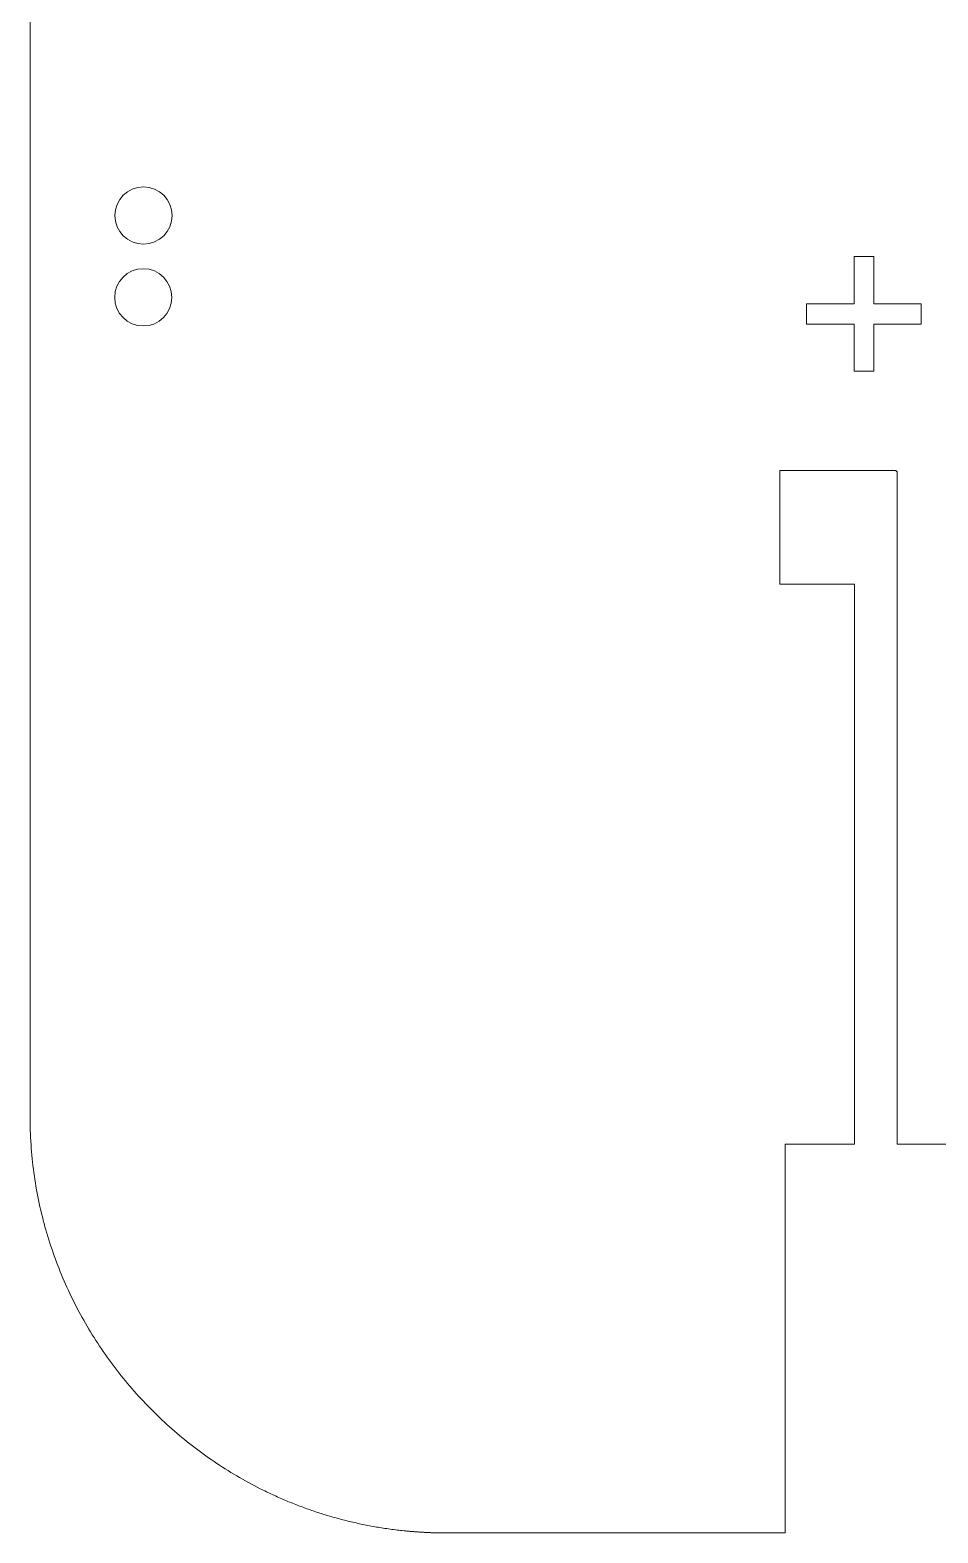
# Model space of a CAD drawing. Header units: millimetres. Extents: x -142 to 112, y -67 to 203.
# Drawn here: x -141.8 to -110, y 101.4 to 153.9 of the extents above; entities that cross this region are included whole.
import ezdxf

# ---------------------------------------------------------------- set-up
doc = ezdxf.new("R2010")
doc.units = ezdxf.units.MM
doc.header["$MEASUREMENT"] = 0
doc.layers.add('Layer 1', color=7, linetype='Continuous')

msp = doc.modelspace()

# ---------------------------------------------------------------- linework, layer by layer
at = {"layer": 'Layer 1', "lineweight": 9}
for points in [[(-141.7712, 186.8192), (-141.7712, 186.8192), (-141.7712, 115.9368), (-141.7712, 115.9368)], [(-115.5607, 134.5274), (-115.5607, 134.5274), (-115.5607, 138.4978), (-115.5607, 138.4978)], [(-115.5607, 138.4978), (-115.5607, 138.4978), (-111.4863, 138.4978), (-111.4863, 138.4978)], [(-111.4863, 138.4978), (-111.4863, 138.4978), (-111.4863, 138.4662), (-111.4863, 138.4662)], [(-111.4863, 138.4662), (-111.4863, 138.4662), (-111.4612, 138.4662), (-111.4612, 138.4662)], [(-111.4612, 138.4662), (-111.4612, 138.4662), (-111.4612, 114.9572), (-111.4612, 114.9572)], [(-112.9428, 134.5274), (-112.9428, 134.5274), (-115.5607, 134.5274), (-115.5607, 134.5274)], [(-112.9428, 114.9572), (-112.9428, 114.9572), (-112.9428, 134.5274), (-112.9428, 134.5274)], [(-115.3721, 101.378), (-115.3721, 101.378), (-115.3721, 114.9572), (-115.3721, 114.9572)], [(-115.3721, 114.9572), (-115.3721, 114.9572), (-112.9428, 114.9572), (-112.9428, 114.9572)], [(-111.4612, 114.9572), (-111.4612, 114.9572), (-109.4428, 114.9572), (-109.4428, 114.9572)], [(-127.2124, 101.378), (-127.2124, 101.378), (-115.3721, 101.378), (-115.3721, 101.378)]]:
    msp.add_open_spline(points, degree=3, dxfattribs=at)
for points, knots in [([(-137.8062, 146.4084), (-137.2539, 146.4084), (-136.8062, 146.8561), (-136.8062, 147.4084), (-136.8062, 147.4084), (-136.8062, 147.9607), (-137.2539, 148.4084), (-137.8062, 148.4084), (-137.8062, 148.4084), (-138.3585, 148.4084), (-138.8062, 147.9607), (-138.8062, 147.4084), (-138.8062, 147.4084), (-138.8062, 146.8561), (-138.3585, 146.4084), (-137.8062, 146.4084)], [0, 0, 0, 0, 0.2, 0.2, 0.2, 0.2, 0.4, 0.4, 0.4, 0.4, 0.6, 0.6, 0.6, 0.6, 1, 1, 1, 1]), ([(-137.8122, 143.5505), (-137.2599, 143.5505), (-136.8122, 143.9982), (-136.8122, 144.5505), (-136.8122, 144.5505), (-136.8122, 145.1028), (-137.2599, 145.5505), (-137.8122, 145.5505), (-137.8122, 145.5505), (-138.3645, 145.5505), (-138.8122, 145.1028), (-138.8122, 144.5505), (-138.8122, 144.5505), (-138.8122, 143.9982), (-138.3645, 143.5505), (-137.8122, 143.5505)], [0, 0, 0, 0, 0.2, 0.2, 0.2, 0.2, 0.4, 0.4, 0.4, 0.4, 0.6, 0.6, 0.6, 0.6, 1, 1, 1, 1]), ([(-114.6203, 143.6182), (-114.6203, 143.6182), (-112.9608, 143.6182), (-112.9608, 143.6182), (-112.9608, 143.6182), (-112.9608, 143.6182), (-112.9608, 141.9672), (-112.9608, 141.9672), (-112.9608, 141.9672), (-112.9608, 141.9672), (-112.2665, 141.9672), (-112.2665, 141.9672), (-112.2665, 141.9672), (-112.2665, 141.9672), (-112.2665, 143.6182), (-112.2665, 143.6182), (-112.2665, 143.6182), (-112.2665, 143.6182), (-110.6155, 143.6182), (-110.6155, 143.6182), (-110.6155, 143.6182), (-110.6155, 143.6182), (-110.6155, 144.321), (-110.6155, 144.321), (-110.6155, 144.321), (-110.6155, 144.321), (-112.2665, 144.321), (-112.2665, 144.321), (-112.2665, 144.321), (-112.2665, 144.321), (-112.2665, 145.972), (-112.2665, 145.972), (-112.2665, 145.972), (-112.2665, 145.972), (-112.9608, 145.972), (-112.9608, 145.972), (-112.9608, 145.972), (-112.9608, 145.972), (-112.9608, 144.321), (-112.9608, 144.321), (-112.9608, 144.321), (-112.9608, 144.321), (-114.6203, 144.321), (-114.6203, 144.321), (-114.6203, 144.321), (-114.6203, 144.321), (-114.6203, 143.6182), (-114.6203, 143.6182)], [0, 0, 0, 0, 0.0769231, 0.0769231, 0.0769231, 0.0769231, 0.1538462, 0.1538462, 0.1538462, 0.1538462, 0.2307692, 0.2307692, 0.2307692, 0.2307692, 0.3076923, 0.3076923, 0.3076923, 0.3076923, 0.3846154, 0.3846154, 0.3846154, 0.3846154, 0.4615385, 0.4615385, 0.4615385, 0.4615385, 0.5384615, 0.5384615, 0.5384615, 0.5384615, 0.6153846, 0.6153846, 0.6153846, 0.6153846, 0.6923077, 0.6923077, 0.6923077, 0.6923077, 0.7692308, 0.7692308, 0.7692308, 0.7692308, 0.8461538, 0.8461538, 0.8461538, 0.8461538, 1, 1, 1, 1]), ([(-141.7712, 115.9368), (-141.7712, 115.6056), (-141.76, 115.2743), (-141.7374, 114.9438), (-141.7374, 114.9438), (-141.7152, 114.6176), (-141.6819, 114.2922), (-141.6376, 113.9682), (-141.6376, 113.9682), (-141.5939, 113.6479), (-141.5393, 113.3289), (-141.474, 113.0122), (-141.474, 113.0122), (-141.4094, 112.6984), (-141.3343, 112.3868), (-141.2488, 112.078), (-141.2488, 112.078), (-141.164, 111.7716), (-141.0691, 111.468), (-140.9642, 111.1678), (-140.9642, 111.1678), (-140.86, 110.8696), (-140.746, 110.5747), (-140.6224, 110.2839), (-140.6224, 110.2839), (-140.4995, 109.9945), (-140.3671, 109.7091), (-140.2256, 109.4283), (-140.2256, 109.4283), (-140.0847, 109.1486), (-139.9348, 108.8735), (-139.7761, 108.6035), (-139.7761, 108.6035), (-139.6179, 108.3342), (-139.4511, 108.07), (-139.276, 107.8114), (-139.276, 107.8114), (-139.1013, 107.5534), (-138.9184, 107.3009), (-138.7276, 107.0545), (-138.7276, 107.0545), (-138.5371, 106.8084), (-138.3387, 106.5683), (-138.133, 106.3348), (-138.133, 106.3348), (-137.9274, 106.1014), (-137.7145, 105.8746), (-137.4946, 105.6546), (-137.4946, 105.6546), (-137.2746, 105.4347), (-137.0478, 105.2217), (-136.8144, 105.0162), (-136.8144, 105.0162), (-136.5808, 104.8104), (-136.3408, 104.6121), (-136.0947, 104.4216), (-136.0947, 104.4216), (-135.8483, 104.2308), (-135.5958, 104.0479), (-135.3378, 103.8732), (-135.3378, 103.8732), (-135.0792, 103.6981), (-134.815, 103.5313), (-134.5457, 103.3731), (-134.5457, 103.3731), (-134.2757, 103.2144), (-134.0005, 103.0645), (-133.7208, 102.9236), (-133.7208, 102.9236), (-133.5806, 102.8529), (-133.4392, 102.7845), (-133.2968, 102.7184), (-133.2968, 102.7184), (-133.154, 102.6522), (-133.0102, 102.5883), (-132.8653, 102.5268), (-132.8653, 102.5268), (-132.7201, 102.4651), (-132.5739, 102.4058), (-132.4268, 102.3489), (-132.4268, 102.3489), (-132.2792, 102.2918), (-132.1307, 102.2372), (-131.9814, 102.185), (-131.9814, 102.185), (-131.8315, 102.1326), (-131.6809, 102.0828), (-131.5294, 102.0354), (-131.5294, 102.0354), (-131.3774, 101.9879), (-131.2246, 101.9428), (-131.0712, 101.9004), (-131.0712, 101.9004), (-130.9171, 101.8577), (-130.7623, 101.8177), (-130.6069, 101.7802), (-130.6069, 101.7802), (-130.4509, 101.7426), (-130.2942, 101.7075), (-130.137, 101.6752), (-130.137, 101.6752), (-130.0581, 101.6589), (-129.9791, 101.6433), (-129.8999, 101.6284), (-129.8999, 101.6284), (-129.8206, 101.6134), (-129.7411, 101.5991), (-129.6615, 101.5855), (-129.6615, 101.5855), (-129.5818, 101.5719), (-129.5019, 101.5589), (-129.4219, 101.5466), (-129.4219, 101.5466), (-129.3417, 101.5342), (-129.2614, 101.5225), (-129.181, 101.5115), (-129.181, 101.5115), (-129.1003, 101.5005), (-129.0196, 101.4902), (-128.9388, 101.4805), (-128.9388, 101.4805), (-128.8578, 101.4708), (-128.7767, 101.4618), (-128.6955, 101.4535), (-128.6955, 101.4535), (-128.6548, 101.4494), (-128.6141, 101.4454), (-128.5734, 101.4416), (-128.5734, 101.4416), (-128.5326, 101.4377), (-128.4918, 101.4341), (-128.451, 101.4306), (-128.451, 101.4306), (-128.4101, 101.4271), (-128.3692, 101.4238), (-128.3283, 101.4207), (-128.3283, 101.4207), (-128.2873, 101.4175), (-128.2464, 101.4146), (-128.2054, 101.4118), (-128.2054, 101.4118), (-128.1643, 101.409), (-128.1232, 101.4063), (-128.0821, 101.4039), (-128.0821, 101.4039), (-128.041, 101.4014), (-127.9998, 101.3991), (-127.9587, 101.397), (-127.9587, 101.397), (-127.9174, 101.3949), (-127.8762, 101.393), (-127.8349, 101.3912), (-127.8349, 101.3912), (-127.8143, 101.3904), (-127.7936, 101.3895), (-127.7729, 101.3887), (-127.7729, 101.3887), (-127.7523, 101.3879), (-127.7316, 101.3872), (-127.7109, 101.3865), (-127.7109, 101.3865), (-127.6902, 101.3858), (-127.6695, 101.3851), (-127.6488, 101.3845), (-127.6488, 101.3845), (-127.6281, 101.3839), (-127.6074, 101.3833), (-127.5866, 101.3828), (-127.5866, 101.3828), (-127.5659, 101.3823), (-127.5452, 101.3818), (-127.5244, 101.3813), (-127.5244, 101.3813), (-127.514, 101.3811), (-127.5037, 101.3809), (-127.4933, 101.3807), (-127.4933, 101.3807), (-127.4829, 101.3805), (-127.4725, 101.3803), (-127.4621, 101.3801), (-127.4621, 101.3801), (-127.4517, 101.38), (-127.4414, 101.3798), (-127.431, 101.3796), (-127.431, 101.3796), (-127.4206, 101.3795), (-127.4102, 101.3793), (-127.3998, 101.3792), (-127.3998, 101.3792), (-127.3894, 101.3791), (-127.379, 101.3789), (-127.3686, 101.3788), (-127.3686, 101.3788), (-127.3582, 101.3787), (-127.3478, 101.3786), (-127.3374, 101.3785), (-127.3374, 101.3785), (-127.3322, 101.3785), (-127.327, 101.3785), (-127.3218, 101.3784), (-127.3218, 101.3784), (-127.3166, 101.3784), (-127.3114, 101.3783), (-127.3062, 101.3783), (-127.3062, 101.3783), (-127.3009, 101.3783), (-127.2957, 101.3782), (-127.2905, 101.3782), (-127.2905, 101.3782), (-127.2853, 101.3782), (-127.2801, 101.3782), (-127.2749, 101.3781), (-127.2749, 101.3781), (-127.2723, 101.3781), (-127.2697, 101.3781), (-127.2671, 101.3781), (-127.2671, 101.3781), (-127.2645, 101.3781), (-127.2619, 101.3781), (-127.2593, 101.3781), (-127.2593, 101.3781), (-127.2567, 101.3781), (-127.2541, 101.3781), (-127.2515, 101.3781), (-127.2515, 101.3781), (-127.2489, 101.3781), (-127.2463, 101.378), (-127.2437, 101.378), (-127.2437, 101.378), (-127.241, 101.378), (-127.2384, 101.378), (-127.2358, 101.378), (-127.2358, 101.378), (-127.2345, 101.378), (-127.2332, 101.378), (-127.2319, 101.378), (-127.2319, 101.378), (-127.2306, 101.378), (-127.2293, 101.378), (-127.228, 101.378), (-127.228, 101.378), (-127.2267, 101.378), (-127.2254, 101.378), (-127.2241, 101.378), (-127.2241, 101.378), (-127.2235, 101.378), (-127.2228, 101.378), (-127.2222, 101.378), (-127.2222, 101.378), (-127.2215, 101.378), (-127.2209, 101.378), (-127.2202, 101.378), (-127.2202, 101.378), (-127.2196, 101.378), (-127.2189, 101.378), (-127.2182, 101.378), (-127.2182, 101.378), (-127.2176, 101.378), (-127.2169, 101.378), (-127.2163, 101.378), (-127.2163, 101.378), (-127.216, 101.378), (-127.2156, 101.378), (-127.2153, 101.378), (-127.2153, 101.378), (-127.215, 101.378), (-127.2147, 101.378), (-127.2143, 101.378), (-127.2143, 101.378), (-127.2142, 101.378), (-127.214, 101.378), (-127.2138, 101.378), (-127.2138, 101.378), (-127.2137, 101.378), (-127.2135, 101.378), (-127.2134, 101.378), (-127.2134, 101.378), (-127.2132, 101.378), (-127.213, 101.378), (-127.2129, 101.378), (-127.2129, 101.378), (-127.2128, 101.378), (-127.2127, 101.378), (-127.2126, 101.378), (-127.2126, 101.378), (-127.2126, 101.378), (-127.2125, 101.378), (-127.2125, 101.378), (-127.2125, 101.378), (-127.2125, 101.378), (-127.2124, 101.378), (-127.2124, 101.378)], [0, 0, 0, 0, 0.0135135, 0.0135135, 0.0135135, 0.0135135, 0.027027, 0.027027, 0.027027, 0.027027, 0.0405405, 0.0405405, 0.0405405, 0.0405405, 0.0540541, 0.0540541, 0.0540541, 0.0540541, 0.0675676, 0.0675676, 0.0675676, 0.0675676, 0.0810811, 0.0810811, 0.0810811, 0.0810811, 0.0945946, 0.0945946, 0.0945946, 0.0945946, 0.1081081, 0.1081081, 0.1081081, 0.1081081, 0.1216216, 0.1216216, 0.1216216, 0.1216216, 0.1351351, 0.1351351, 0.1351351, 0.1351351, 0.1486486, 0.1486486, 0.1486486, 0.1486486, 0.1621622, 0.1621622, 0.1621622, 0.1621622, 0.1756757, 0.1756757, 0.1756757, 0.1756757, 0.1891892, 0.1891892, 0.1891892, 0.1891892, 0.2027027, 0.2027027, 0.2027027, 0.2027027, 0.2162162, 0.2162162, 0.2162162, 0.2162162, 0.2297297, 0.2297297, 0.2297297, 0.2297297, 0.2432432, 0.2432432, 0.2432432, 0.2432432, 0.2567568, 0.2567568, 0.2567568, 0.2567568, 0.2702703, 0.2702703, 0.2702703, 0.2702703, 0.2837838, 0.2837838, 0.2837838, 0.2837838, 0.2972973, 0.2972973, 0.2972973, 0.2972973, 0.3108108, 0.3108108, 0.3108108, 0.3108108, 0.3243243, 0.3243243, 0.3243243, 0.3243243, 0.3378378, 0.3378378, 0.3378378, 0.3378378, 0.3513514, 0.3513514, 0.3513514, 0.3513514, 0.3648649, 0.3648649, 0.3648649, 0.3648649, 0.3783784, 0.3783784, 0.3783784, 0.3783784, 0.3918919, 0.3918919, 0.3918919, 0.3918919, 0.4054054, 0.4054054, 0.4054054, 0.4054054, 0.4189189, 0.4189189, 0.4189189, 0.4189189, 0.4324324, 0.4324324, 0.4324324, 0.4324324, 0.4459459, 0.4459459, 0.4459459, 0.4459459, 0.4594595, 0.4594595, 0.4594595, 0.4594595, 0.472973, 0.472973, 0.472973, 0.472973, 0.4864865, 0.4864865, 0.4864865, 0.4864865, 0.5, 0.5, 0.5, 0.5, 0.5135135, 0.5135135, 0.5135135, 0.5135135, 0.527027, 0.527027, 0.527027, 0.527027, 0.5405405, 0.5405405, 0.5405405, 0.5405405, 0.5540541, 0.5540541, 0.5540541, 0.5540541, 0.5675676, 0.5675676, 0.5675676, 0.5675676, 0.5810811, 0.5810811, 0.5810811, 0.5810811, 0.5945946, 0.5945946, 0.5945946, 0.5945946, 0.6081081, 0.6081081, 0.6081081, 0.6081081, 0.6216216, 0.6216216, 0.6216216, 0.6216216, 0.6351351, 0.6351351, 0.6351351, 0.6351351, 0.6486486, 0.6486486, 0.6486486, 0.6486486, 0.6621622, 0.6621622, 0.6621622, 0.6621622, 0.6756757, 0.6756757, 0.6756757, 0.6756757, 0.6891892, 0.6891892, 0.6891892, 0.6891892, 0.7027027, 0.7027027, 0.7027027, 0.7027027, 0.7162162, 0.7162162, 0.7162162, 0.7162162, 0.7297297, 0.7297297, 0.7297297, 0.7297297, 0.7432432, 0.7432432, 0.7432432, 0.7432432, 0.7567568, 0.7567568, 0.7567568, 0.7567568, 0.7702703, 0.7702703, 0.7702703, 0.7702703, 0.7837838, 0.7837838, 0.7837838, 0.7837838, 0.7972973, 0.7972973, 0.7972973, 0.7972973, 0.8108108, 0.8108108, 0.8108108, 0.8108108, 0.8243243, 0.8243243, 0.8243243, 0.8243243, 0.8378378, 0.8378378, 0.8378378, 0.8378378, 0.8513514, 0.8513514, 0.8513514, 0.8513514, 0.8648649, 0.8648649, 0.8648649, 0.8648649, 0.8783784, 0.8783784, 0.8783784, 0.8783784, 0.8918919, 0.8918919, 0.8918919, 0.8918919, 0.9054054, 0.9054054, 0.9054054, 0.9054054, 0.9189189, 0.9189189, 0.9189189, 0.9189189, 0.9324324, 0.9324324, 0.9324324, 0.9324324, 0.9459459, 0.9459459, 0.9459459, 0.9459459, 0.9594595, 0.9594595, 0.9594595, 0.9594595, 0.972973, 0.972973, 0.972973, 0.972973, 1, 1, 1, 1])]:
    msp.add_open_spline(points, degree=3, knots=knots, dxfattribs=at)

doc.saveas('drawing.dxf')
